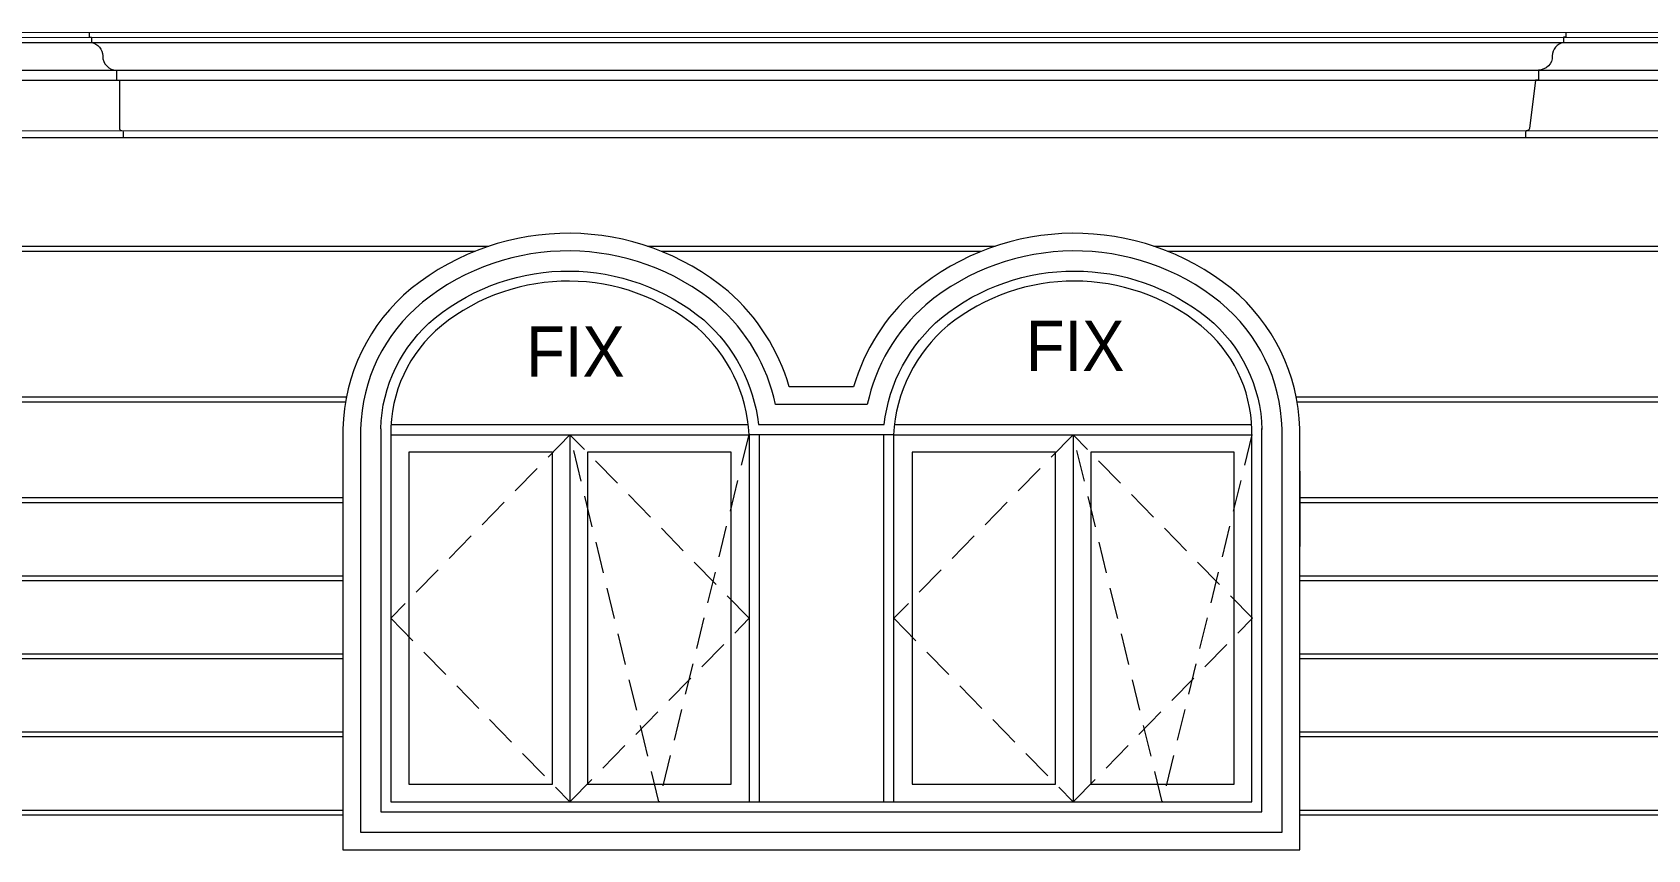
# Model space of a CAD drawing. Header units: millimetres. Extents: x -78046 to 260989, y -99288 to 158505.
# Drawn here: x 241278 to 247696, y 137297 to 140547 of the extents above; entities that cross this region are included whole.
import ezdxf

# ---------------------------------------------------------------- set-up
doc = ezdxf.new("R2010")
doc.units = ezdxf.units.MM
doc.header["$LTSCALE"] = 100
doc.linetypes.add('HIDDEN', pattern=[0.375, 0.25, -0.125])
for name, color, linetype, lineweight in [('-DOOR', 137, 'Continuous', 9), ('-HATCH', 8, 'Continuous', 5), ('-HIDE', 3, 'HIDDEN', 13), ('-LINE1', 7, 'Continuous', 18), ('-TEXT', 7, 'Continuous', 15)]:
    doc.layers.add(name, color=color, linetype=linetype, lineweight=lineweight)
doc.styles.add('X-5M-DH-TUM1$0$AVANTH', font='arial.ttf', dxfattribs={"width": 0.9})

msp = doc.modelspace()

# ---------------------------------------------------------------- linework, layer by layer
at = {"layer": '-DOOR', "lineweight": 9}
for p, q in [((242702.5, 138946.8), (244126.4, 138946.8)), ((242703.1, 138986.8), (244121.8, 138986.8)), ((243414.2, 138946.8), (243414.2, 137486.8)), ((244126.4, 138946.8), (244126.4, 137486.8)), ((244166.4, 138946.8), (244166.4, 137486.8)), ((244659.3, 138946.8), (244659.3, 137486.8)), ((244699.3, 138946.8), (244699.3, 137486.8)), ((244701.3, 138946.8), (246125.3, 138946.8)), ((244702, 138986.8), (246120.7, 138986.8)), ((245413.3, 138946.8), (245413.3, 137486.8))]:
    msp.add_line(p, q, dxfattribs=at)
msp.add_lwpolyline([(246123.3, 138966.3, 0.218308), (245922.1, 139379.9, 0.351612), (244915.4, 139380.8, 0.205349), (244699.3, 138946.8), (244126.4, 138946.8, 0.200833), (243919.4, 139372.3, 0.356694), (242903.5, 139379.9, 0.22763), (242702.2, 138946.8)], format="xyb", dxfattribs=at)
for points in [[(242702.5, 138946.8), (242702.5, 137486.8), (246123.3, 137486.8), (246123.3, 138970.7)], [(243344.2, 138876.8), (242774.1, 138876.8), (242774.1, 137556.8), (243344.2, 137556.8), (243344.2, 138876.8)], [(243484.2, 137556.8), (244054.2, 137556.8), (244054.2, 138876.8), (243484.2, 138876.8), (243484.2, 137556.8)], [(245343.3, 138876.8), (244773.3, 138876.8), (244773.3, 137556.8), (245343.3, 137556.8), (245343.3, 138876.8)], [(245483.3, 137556.8), (246053.3, 137556.8), (246053.3, 138876.8), (245483.3, 138876.8), (245483.3, 137556.8)]]:
    msp.add_lwpolyline(points, dxfattribs=at)
at = {"layer": '-HATCH'}
for p, q in [((236423.9, 140526.1), (253063.2, 140526.8)), ((236423.9, 140506.1), (253063.2, 140506.8)), ((236535.1, 140356.3), (253063.2, 140356.9)), ((236562.9, 140396.1), (253063.2, 140396.8)), ((253063.2, 140126.9), (236550.1, 140126.3)), ((236562.9, 140155.1), (253063.2, 140155.8)), ((238063.2, 139696), (243091.6, 139696)), ((238063.2, 139676), (243037.2, 139676)), ((243722, 139696), (245103.6, 139696)), ((243776.4, 139676), (245049.2, 139676)), ((245734, 139696), (248950.9, 139696)), ((245788.4, 139676), (248904.3, 139676)), ((242525.9, 139096), (238063.2, 139096)), ((242522.3, 139076), (238063.2, 139076)), ((248512.6, 139096), (246299.7, 139096)), ((248512.5, 139076), (246303.3, 139076))]:
    msp.add_line(p, q, dxfattribs=at)
msp.add_lwpolyline([(242582.3, 137366.8), (246243.3, 137366.8), (246243.3, 138969.9, 0.218274), (245997.8, 139473, 0.357424), (244828.2, 139463.5, 0.161254), (244595.5, 139066.8), (244231.2, 139066.8, 0.161012), (243997.5, 139463.5, 0.357441), (242827.8, 139473, 0.218274), (242582.3, 138969.9), (242582.3, 137366.8)], format="xyb", dxfattribs=at)
for points in [[(242512.3, 138696), (238083.2, 138696)], [(248512.5, 138696), (246313.3, 138696)], [(242512.3, 138676), (238083.2, 138676)], [(248512.5, 138676), (246313.3, 138676)], [(238063.2, 138385.6), (242512.3, 138385.6)], [(246313.3, 138385.6), (248512.5, 138385.6)], [(242512.3, 138365.6), (238063.2, 138365.6)], [(248512.5, 138365.6), (246313.3, 138365.6)], [(238063.2, 138075.3), (242512.3, 138075.3)], [(242512.3, 138055.3), (238063.2, 138055.3)], [(246313.3, 138075.3), (248512.5, 138075.3)], [(248512.5, 138055.3), (246313.3, 138055.3)], [(238063.2, 137765), (242512.3, 137765)], [(242512.3, 137745), (238063.2, 137745)], [(246313.3, 137765), (248512.5, 137765)], [(248512.5, 137745), (246313.3, 137745)], [(238063.2, 137454.6), (242512.3, 137454.6)], [(242512.3, 137434.6), (238063.2, 137434.6)], [(246313.3, 137454.6), (248512.5, 137454.6)], [(248512.5, 137434.6), (246313.3, 137434.6)]]:
    msp.add_lwpolyline(points, dxfattribs=at)
at = {"layer": '-HIDE', "ltscale": 5}
for points in [[(243414.2, 138946.8), (242702.5, 138216.8), (243414.2, 137486.8), (244126.4, 138216.8)], [(245413, 138946.8), (244701.3, 138216.8), (245413, 137486.8), (246125.3, 138216.8)]]:
    msp.add_lwpolyline(points, close=True, dxfattribs=at)
for points in [[(244124.2, 138946.8), (243767.7, 137486.8), (243414.2, 138946.8)], [(246123.3, 138946.8), (245766.9, 137486.8), (245413.3, 138946.8)]]:
    msp.add_lwpolyline(points, dxfattribs=at)
at = {"layer": '-LINE1', "color": 0, "lineweight": 20}
for p, q in [((236414.9, 140546.1), (253063.2, 140546.8)), ((246313.3, 138802), (246313.3, 138502))]:
    msp.add_line(p, q, dxfattribs=at)
for points in [[(241504.1, 140546.5), (241504.1, 140526.5), (241513.1, 140526.5), (241513.1, 140506.5, -0.352281), (241558, 140452.3, 0.425458), (241613.1, 140396.5), (241613.1, 140356.6), (241624.3, 140356.6), (241624.3, 140164, 0.412335), (241632.1, 140156.4, -0.406708), (241639.3, 140149), (241639.3, 140126.5)], [(247370.9, 140546.5), (247370.9, 140526.5), (247361.9, 140526.5), (247361.9, 140506.5, 0.352281), (247316.9, 140452.3, -0.425458), (247261.9, 140396.5), (247261.9, 140356.6), (247250.7, 140356.6), (247225.7, 140164, -0.412335), (247217.9, 140156.4, 0.406708), (247210.7, 140149), (247210.7, 140126.5)], [(242512.3, 137296.8), (246313.3, 137296.8), (246313.3, 138970.7, 0.218687), (246042, 139527.4, 0.357768), (244782.7, 139516.7, 0.143324), (244541, 139136.8), (244285.6, 139136.8, 0.143153), (244042.9, 139516.7, 0.357768), (242783.6, 139527.4, 0.218977), (242512.3, 138969.9), (242512.3, 137296.8)], [(242662.4, 138969.9, -0.217271), (242878.3, 139411, -0.356956), (243945.4, 139402.8, -0.186011), (244163.1, 138986.8), (244662.5, 138986.8, -0.190515), (244889.9, 139411.7, -0.351883), (245947.4, 139410.9, -0.218406), (246163.3, 138967.2)]]:
    msp.add_lwpolyline(points, format="xyb", dxfattribs=at)
for points in [[(242662.4, 138969.9), (242662.5, 138946.8)], [(242662.5, 138946.8), (242662.5, 137446.8), (246163.3, 137446.8), (246163.3, 138970.7)]]:
    msp.add_lwpolyline(points, dxfattribs=at)

# ---------------------------------------------------------------- texts
at = {"layer": '-TEXT', "color": 2, "style": 'X-5M-DH-TUM1$0$AVANTH', "width": 0.9}
for p in [(245225.7, 139199.8), (243240.5, 139177.1)]:
    msp.add_text('FIX', height=200, dxfattribs=at).set_placement(p)

doc.saveas('drawing.dxf')
